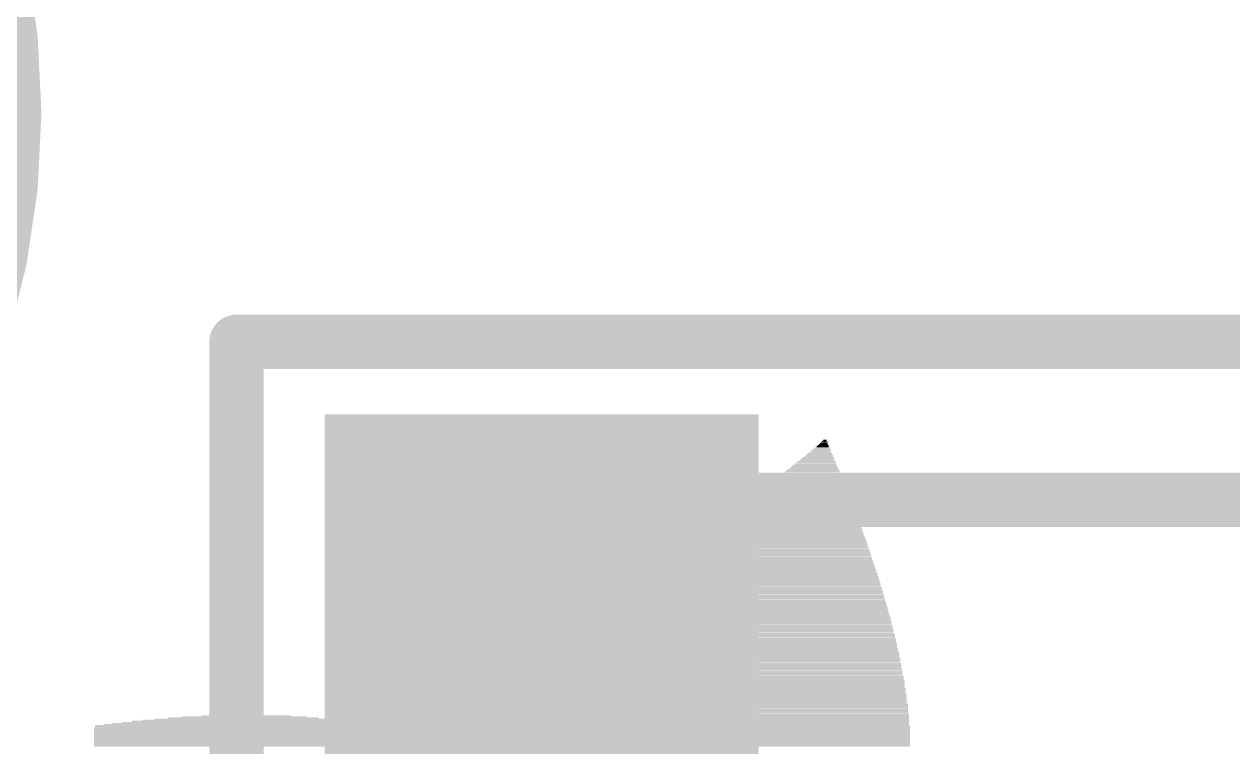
# Model space of a CAD drawing. Extents: x -0.1 to 38.1, y -0.1 to 36.4.
# Drawn here: x 6.056 to 8.885, y 27.166 to 28.857 of the extents above; entities that cross this region are included whole.
import ezdxf

# ---------------------------------------------------------------- set-up
doc = ezdxf.new("R2010")
doc.units = 0
for name, color, linetype in [('16', 132, 'CONTINUOUS'), ('21', 40, 'CONTINUOUS'), ('22', 6, 'CONTINUOUS'), ('52', 253, 'CONTINUOUS')]:
    doc.layers.add(name, color=color, linetype=linetype)

# ---------------------------------------------------------------- blocks, each defined once
blk = doc.blocks.new('RECT')
blk.add_solid([(-0.5, -0.5), (0.5, -0.5), (-0.5, 0.5), (0.5, 0.5)])

msp = doc.modelspace()

# ---------------------------------------------------------------- linework, layer by layer
at = {"layer": '21', "const_width": 0.1524}
msp.add_lwpolyline([(4.27, 26.9, 1), (4.27, 30.4, 1), (4.27, 26.9)], format="xyb", dxfattribs=at)
at = {"layer": '22', "const_width": 0.127}
for points in [[(10.2355, 28.114), (6.5525, 28.114)], [(6.5525, 28.114), (6.5525, 25.574)]]:
    msp.add_lwpolyline(points, dxfattribs=at)
at = {"layer": '22', "const_width": 0.0635}
for points in [[(6.5525, 28.1457, 1), (6.5525, 28.0823)], [(6.5842, 28.114, 1), (6.5208, 28.114)]]:
    msp.add_lwpolyline(points, format="xyb", dxfattribs=at)
at = {"layer": '52', "const_width": 0.127}
for points in [[(7.144, 27.744), (7.644, 27.744)], [(7.144, 27.744), (7.144, 25.944)], [(7.644, 27.744), (9.144, 27.744)], [(7.644, 27.744), (7.644, 25.944)]]:
    msp.add_lwpolyline(points, dxfattribs=at)
at = {"layer": '52', "const_width": 0.0635}
for points in [[(7.144, 27.7757, 1), (7.144, 27.7123)], [(7.1757, 27.744, 1), (7.1123, 27.744)], [(7.644, 27.7757, 1), (7.644, 27.7123)], [(7.6757, 27.744, 1), (7.6123, 27.744)], [(7.644, 27.7123, 1), (7.644, 27.7757)]]:
    msp.add_lwpolyline(points, format="xyb", dxfattribs=at)

# ---------------------------------------------------------------- block references
at = {"layer": '16', "xscale": 1.016, "yscale": 2.2}
msp.add_blockref('RECT', (7.267, 26.844), dxfattribs=at)
at = {"layer": '21'}
for p, xscale, yscale in [((7.9222, 27.8637), 0.038, 0.0024), ((7.9235, 27.8662), 0.0356, 0.0024), ((7.9247, 27.8688), 0.0278, 0.0026), ((7.926, 27.8713), 0.0254, 0.0024), ((7.926, 27.8739), 0.0202, 0.0026), ((7.9273, 27.8764), 0.0178, 0.0024), ((7.9285, 27.8789), 0.0152, 0.0024), ((7.9285, 27.8815), 0.01, 0.0026), ((7.9298, 27.884), 0.0076, 0.0024), ((7.912, 27.8358), 0.0838, 0.0026), ((7.912, 27.8383), 0.0786, 0.0024), ((7.9133, 27.8408), 0.0762, 0.0024), ((7.9146, 27.8434), 0.0736, 0.0026), ((7.9158, 27.8459), 0.066, 0.0024), ((7.9171, 27.8485), 0.0634, 0.0026), ((7.9171, 27.851), 0.0584, 0.0024), ((7.9184, 27.8535), 0.0558, 0.0024), ((7.9196, 27.8561), 0.0482, 0.0026), ((7.9209, 27.8586), 0.0456, 0.0024), ((7.9222, 27.8612), 0.0432, 0.0026), ((7.8993, 27.8078), 0.1294, 0.0024), ((7.9006, 27.8104), 0.127, 0.0026), ((7.9019, 27.8129), 0.1244, 0.0024), ((7.9019, 27.8154), 0.1194, 0.0024), ((7.9044, 27.818), 0.1142, 0.0026), ((7.9044, 27.8205), 0.1092, 0.0024), ((7.9057, 27.8231), 0.1066, 0.0026), ((7.9057, 27.8256), 0.1016, 0.0024), ((7.9082, 27.8281), 0.0964, 0.0024), ((7.9095, 27.8307), 0.094, 0.0026), ((7.9095, 27.8332), 0.0888, 0.0024), ((7.8866, 27.7799), 0.1802, 0.0026), ((7.8879, 27.7824), 0.1726, 0.0024), ((7.8892, 27.785), 0.1702, 0.0026), ((7.8904, 27.7875), 0.1676, 0.0024), ((7.8917, 27.79), 0.16, 0.0024), ((7.893, 27.7926), 0.1574, 0.0026), ((7.893, 27.7951), 0.1524, 0.0024), ((7.8942, 27.7977), 0.1498, 0.0026), ((7.8968, 27.8002), 0.1448, 0.0024), ((7.8968, 27.8027), 0.1396, 0.0024), ((7.8981, 27.8053), 0.1372, 0.0026), ((7.8739, 27.7519), 0.226, 0.0024), ((7.8752, 27.7545), 0.2234, 0.0026), ((7.8764, 27.757), 0.2158, 0.0024), ((7.8777, 27.7596), 0.2132, 0.0026), ((7.879, 27.7621), 0.2108, 0.0024), ((7.8803, 27.7646), 0.2032, 0.0024), ((7.8815, 27.7672), 0.2006, 0.0026), ((7.8816, 27.7697), 0.1956, 0.0024), ((7.8828, 27.7723), 0.193, 0.0026), ((7.8854, 27.7748), 0.188, 0.0024), ((7.8853, 27.7773), 0.1828, 0.0024), ((7.8612, 27.7215), 0.2768, 0.0026), ((7.8625, 27.724), 0.2742, 0.0024), ((7.8625, 27.7265), 0.2692, 0.0024), ((7.8637, 27.7291), 0.2666, 0.0026), ((7.865, 27.7316), 0.259, 0.0024), ((7.8663, 27.7342), 0.2564, 0.0026), ((7.8676, 27.7367), 0.254, 0.0024), ((7.8689, 27.7392), 0.2464, 0.0024), ((7.8701, 27.7418), 0.2438, 0.0026), ((7.8701, 27.7443), 0.2386, 0.0024), ((7.8726, 27.7469), 0.2336, 0.0026), ((7.8739, 27.7494), 0.231, 0.0024), ((7.8472, 27.6935), 0.325, 0.0024), ((7.8498, 27.6961), 0.32, 0.0026), ((7.8498, 27.6986), 0.315, 0.0024), ((7.8511, 27.7011), 0.3124, 0.0024), ((7.8523, 27.7037), 0.3098, 0.0026), ((7.8536, 27.7062), 0.3022, 0.0024), ((7.8549, 27.7088), 0.2998, 0.0026), ((7.8549, 27.7113), 0.2946, 0.0024), ((7.8574, 27.7138), 0.2894, 0.0024), ((7.8587, 27.7164), 0.287, 0.0026), ((7.8587, 27.7189), 0.282, 0.0024), ((7.8346, 27.6656), 0.3708, 0.0026), ((7.8358, 27.6681), 0.3682, 0.0024), ((7.8358, 27.6707), 0.3632, 0.0026), ((7.8384, 27.6732), 0.3582, 0.0024), ((7.8397, 27.6757), 0.3556, 0.0024), ((7.8396, 27.6783), 0.3504, 0.0026), ((7.8422, 27.6808), 0.3454, 0.0024), ((7.8434, 27.6834), 0.3428, 0.0026), ((7.8435, 27.6859), 0.3378, 0.0024), ((7.846, 27.6884), 0.3328, 0.0024), ((7.846, 27.691), 0.3276, 0.0026), ((7.8231, 27.6376), 0.414, 0.0024), ((7.8244, 27.6402), 0.4114, 0.0026), ((7.8244, 27.6427), 0.4064, 0.0024), ((7.8269, 27.6453), 0.4012, 0.0026), ((7.8282, 27.6478), 0.3988, 0.0024), ((7.8282, 27.6503), 0.3936, 0.0024), ((7.8295, 27.6529), 0.3912, 0.0026), ((7.8308, 27.6554), 0.3886, 0.0024), ((7.8307, 27.658), 0.3834, 0.0026), ((7.8333, 27.6605), 0.3784, 0.0024), ((7.8333, 27.663), 0.3734, 0.0024), ((7.8142, 27.6097), 0.452, 0.0024), ((7.8142, 27.6122), 0.447, 0.0024), ((7.8155, 27.6148), 0.4444, 0.0026), ((7.8168, 27.6173), 0.442, 0.0024), ((7.8168, 27.6199), 0.4368, 0.0026), ((7.818, 27.6224), 0.4342, 0.0024), ((7.8193, 27.6249), 0.4318, 0.0024), ((7.8193, 27.6275), 0.4266, 0.0026), ((7.8206, 27.63), 0.4242, 0.0024), ((7.8219, 27.6326), 0.4216, 0.0026), ((7.8219, 27.6351), 0.4166, 0.0024), ((7.8053, 27.5818), 0.485, 0.0026), ((7.8066, 27.5843), 0.4826, 0.0024), ((7.8079, 27.5868), 0.48, 0.0024), ((7.8079, 27.5894), 0.475, 0.0026), ((7.8092, 27.5919), 0.4724, 0.0024), ((7.8092, 27.597), 0.4674, 0.0024), ((7.8104, 27.5945), 0.4698, 0.0026), ((7.8104, 27.5995), 0.4648, 0.0024), ((7.8117, 27.6021), 0.4622, 0.0026), ((7.8117, 27.6046), 0.4572, 0.0024), ((7.813, 27.6072), 0.4546, 0.0026), ((7.799, 27.5538), 0.5182, 0.0024), ((7.8003, 27.5564), 0.5156, 0.0026), ((7.8003, 27.5614), 0.5106, 0.0024), ((7.8003, 27.5589), 0.5106, 0.0024), ((7.8016, 27.564), 0.508, 0.0026), ((7.8015, 27.5665), 0.5028, 0.0024), ((7.8028, 27.5691), 0.5004, 0.0026), ((7.8041, 27.5716), 0.4978, 0.0024), ((7.8041, 27.5767), 0.4928, 0.0026), ((7.8041, 27.5741), 0.4928, 0.0024), ((7.8054, 27.5792), 0.4902, 0.0024), ((7.7927, 27.5233), 0.5512, 0.0024), ((7.7926, 27.5259), 0.546, 0.0026), ((7.7939, 27.531), 0.5434, 0.0026), ((7.7939, 27.5284), 0.5434, 0.0024), ((7.7939, 27.5335), 0.5384, 0.0024), ((7.7952, 27.5386), 0.536, 0.0026), ((7.7952, 27.536), 0.536, 0.0024), ((7.7952, 27.5411), 0.5308, 0.0024), ((7.7964, 27.5437), 0.5282, 0.0026), ((7.7977, 27.5462), 0.5256, 0.0024), ((7.7977, 27.5513), 0.5206, 0.0026), ((7.799, 27.5487), 0.5232, 0.0024), ((7.7863, 27.4979), 0.574, 0.0024), ((7.7876, 27.4954), 0.5766, 0.0024), ((7.7875, 27.5005), 0.5714, 0.0026), ((7.7888, 27.5056), 0.5688, 0.0026), ((7.7888, 27.503), 0.5688, 0.0024), ((7.7888, 27.5081), 0.5638, 0.0024), ((7.7901, 27.5132), 0.5612, 0.0026), ((7.7901, 27.5106), 0.5612, 0.0024), ((7.7901, 27.5157), 0.5562, 0.0024), ((7.7914, 27.5208), 0.5538, 0.0024), ((7.7914, 27.5183), 0.5538, 0.0026), ((7.7825, 27.47), 0.602, 0.0024), ((7.7825, 27.4675), 0.602, 0.0026), ((7.7825, 27.4725), 0.5968, 0.0024), ((7.7838, 27.4776), 0.5944, 0.0024), ((7.7838, 27.4751), 0.5944, 0.0026), ((7.7837, 27.4827), 0.5892, 0.0024), ((7.7837, 27.4802), 0.5892, 0.0026), ((7.785, 27.4852), 0.5866, 0.0024), ((7.785, 27.4903), 0.5816, 0.0024), ((7.7863, 27.4878), 0.5842, 0.0026), ((7.7863, 27.4929), 0.579, 0.0026), ((7.7774, 27.4395), 0.6274, 0.0024), ((7.7774, 27.4446), 0.6222, 0.0024), ((7.7774, 27.4421), 0.6222, 0.0026), ((7.7787, 27.4471), 0.6198, 0.0024), ((7.7787, 27.4522), 0.6146, 0.0024), ((7.78, 27.4497), 0.6172, 0.0026), ((7.7799, 27.4573), 0.612, 0.0024), ((7.7799, 27.4548), 0.612, 0.0026), ((7.7799, 27.4624), 0.607, 0.0026), ((7.7812, 27.4598), 0.6096, 0.0024), ((7.7812, 27.4649), 0.6044, 0.0024), ((7.7723, 27.4116), 0.6476, 0.0026), ((7.7736, 27.4167), 0.6452, 0.0026), ((7.7736, 27.4141), 0.6452, 0.0024), ((7.7736, 27.4217), 0.64, 0.0024), ((7.7749, 27.4192), 0.6426, 0.0024), ((7.7749, 27.4243), 0.6376, 0.0026), ((7.7762, 27.4294), 0.635, 0.0026), ((7.7762, 27.4268), 0.635, 0.0024), ((7.7761, 27.4344), 0.6298, 0.0024), ((7.7761, 27.4319), 0.6298, 0.0024), ((7.7774, 27.437), 0.6274, 0.0026), ((7.7698, 27.3862), 0.668, 0.0026), ((7.7698, 27.3836), 0.668, 0.0024), ((7.7698, 27.3913), 0.663, 0.0026), ((7.7698, 27.3887), 0.663, 0.0024), ((7.7711, 27.3963), 0.6604, 0.0024), ((7.7711, 27.3938), 0.6604, 0.0024), ((7.771, 27.4014), 0.6552, 0.0024), ((7.771, 27.3989), 0.6552, 0.0026), ((7.7723, 27.4065), 0.6526, 0.0024), ((7.7723, 27.404), 0.6526, 0.0026), ((7.7736, 27.409), 0.6502, 0.0024), ((7.7647, 27.3557), 0.6882, 0.0024), ((7.766, 27.3608), 0.6858, 0.0026), ((7.766, 27.3582), 0.6858, 0.0024), ((7.766, 27.3659), 0.6808, 0.0026), ((7.766, 27.3633), 0.6808, 0.0024), ((7.7673, 27.3709), 0.6782, 0.0024), ((7.7673, 27.3684), 0.6782, 0.0024), ((7.7672, 27.376), 0.673, 0.0024), ((7.7685, 27.3735), 0.6756, 0.0026), ((7.7685, 27.3811), 0.6704, 0.0024), ((7.7685, 27.3786), 0.6704, 0.0026), ((7.7622, 27.3328), 0.7036, 0.0024), ((7.7622, 27.3303), 0.7036, 0.0024), ((7.7622, 27.3278), 0.7036, 0.0026), ((7.7621, 27.3379), 0.6984, 0.0024), ((7.7621, 27.3354), 0.6984, 0.0026), ((7.7634, 27.343), 0.6958, 0.0024), ((7.7634, 27.3405), 0.6958, 0.0026), ((7.7647, 27.3481), 0.6934, 0.0026), ((7.7647, 27.3455), 0.6934, 0.0024), ((7.7647, 27.3532), 0.6882, 0.0026), ((7.7647, 27.3506), 0.6882, 0.0024), ((7.7584, 27.3024), 0.7214, 0.0026), ((7.7584, 27.2998), 0.7214, 0.0024), ((7.7584, 27.2973), 0.7214, 0.0026), ((7.7583, 27.3074), 0.7162, 0.0024), ((7.7583, 27.3049), 0.7162, 0.0024), ((7.7596, 27.3151), 0.7136, 0.0026), ((7.7596, 27.3125), 0.7136, 0.0024), ((7.7596, 27.31), 0.7136, 0.0026), ((7.7609, 27.3201), 0.7112, 0.0024), ((7.7609, 27.3176), 0.7112, 0.0024), ((7.7609, 27.3252), 0.706, 0.0024), ((7.7609, 27.3227), 0.706, 0.0026), ((7.7533, 27.2693), 0.7366, 0.0024), ((7.7545, 27.277), 0.734, 0.0026), ((7.7545, 27.2744), 0.734, 0.0024), ((7.7545, 27.2719), 0.734, 0.0026), ((7.7558, 27.282), 0.7314, 0.0024), ((7.7558, 27.2795), 0.7314, 0.0024), ((7.7558, 27.2897), 0.7264, 0.0026), ((7.7571, 27.2871), 0.729, 0.0024), ((7.7571, 27.2846), 0.729, 0.0026), ((7.7571, 27.2947), 0.7238, 0.0024), ((7.7571, 27.2922), 0.7238, 0.0024), ((6.5798, 27.2414), 0.061, 0.0024), ((7.7507, 27.2414), 0.7518, 0.0024), ((7.7507, 27.249), 0.7466, 0.0024), ((7.7507, 27.2465), 0.7466, 0.0026), ((7.752, 27.2439), 0.7492, 0.0024), ((7.752, 27.2566), 0.7442, 0.0024), ((7.752, 27.2541), 0.7442, 0.0024), ((7.752, 27.2516), 0.7442, 0.0026), ((7.7533, 27.2643), 0.7416, 0.0026), ((7.7533, 27.2617), 0.7416, 0.0024), ((7.7533, 27.2592), 0.7416, 0.0026), ((7.7545, 27.2668), 0.739, 0.0024), ((6.5404, 27.216), 0.6374, 0.0024), ((6.5468, 27.2135), 0.6502, 0.0026), ((6.5455, 27.2185), 0.607, 0.0024), ((6.548, 27.2211), 0.5714, 0.0026), ((6.5531, 27.2236), 0.5358, 0.0024), ((6.5569, 27.2262), 0.4978, 0.0026), ((6.5607, 27.2287), 0.4546, 0.0024), ((6.5646, 27.2312), 0.4064, 0.0024), ((6.5684, 27.2338), 0.353, 0.0026), ((6.5709, 27.2363), 0.292, 0.0024), ((6.576, 27.2389), 0.2108, 0.0026), ((7.7469, 27.2135), 0.7644, 0.0026), ((7.7469, 27.2211), 0.7594, 0.0026), ((7.7469, 27.2185), 0.7594, 0.0024), ((7.7469, 27.216), 0.7594, 0.0024), ((7.7482, 27.2287), 0.7568, 0.0024), ((7.7482, 27.2262), 0.7568, 0.0026), ((7.7482, 27.2236), 0.7568, 0.0024), ((7.7495, 27.2363), 0.7544, 0.0024), ((7.7495, 27.2338), 0.7544, 0.0026), ((7.7495, 27.2312), 0.7544, 0.0024), ((7.7507, 27.2389), 0.7518, 0.0026), ((6.5556, 27.2084), 0.673, 0.0026), ((6.5607, 27.2058), 0.6832, 0.0024), ((6.5658, 27.2033), 0.6934, 0.0024), ((6.5696, 27.2008), 0.701, 0.0026), ((6.5747, 27.1982), 0.7112, 0.0024), ((6.5785, 27.1957), 0.7188, 0.0026), ((6.5823, 27.1931), 0.7264, 0.0024), ((6.5861, 27.1906), 0.734, 0.0024), ((6.5899, 27.1881), 0.7416, 0.0026), ((6.5925, 27.1855), 0.7468, 0.0024), ((6.5519, 27.2109), 0.6604, 0.0024), ((7.7431, 27.1906), 0.772, 0.0024), ((7.7431, 27.1881), 0.772, 0.0026), ((7.7431, 27.1855), 0.772, 0.0024), ((7.7444, 27.1982), 0.7696, 0.0024), ((7.7444, 27.1957), 0.7696, 0.0026), ((7.7444, 27.1931), 0.7696, 0.0024), ((7.7456, 27.2058), 0.767, 0.0024), ((7.7456, 27.2033), 0.767, 0.0024), ((7.7456, 27.2008), 0.767, 0.0026), ((7.7469, 27.2109), 0.7644, 0.0024), ((7.7469, 27.2084), 0.7644, 0.0026), ((6.5963, 27.183), 0.7544, 0.0026), ((6.5988, 27.1804), 0.7594, 0.0024), ((6.6026, 27.1779), 0.767, 0.0024), ((6.6052, 27.1754), 0.7722, 0.0026), ((6.609, 27.1728), 0.7798, 0.0024), ((6.6115, 27.1703), 0.7848, 0.0026), ((6.6141, 27.1677), 0.79, 0.0024), ((7.7406, 27.1754), 0.7772, 0.0026), ((7.7406, 27.1728), 0.7772, 0.0024), ((7.7406, 27.1703), 0.7772, 0.0026), ((7.7406, 27.1677), 0.7772, 0.0024), ((7.7418, 27.183), 0.7746, 0.0026), ((7.7418, 27.1804), 0.7746, 0.0024), ((7.7418, 27.1779), 0.7746, 0.0024)]:
    msp.add_blockref('RECT', p, dxfattribs=dict(at, xscale=xscale, yscale=yscale))

doc.saveas('drawing.dxf')
